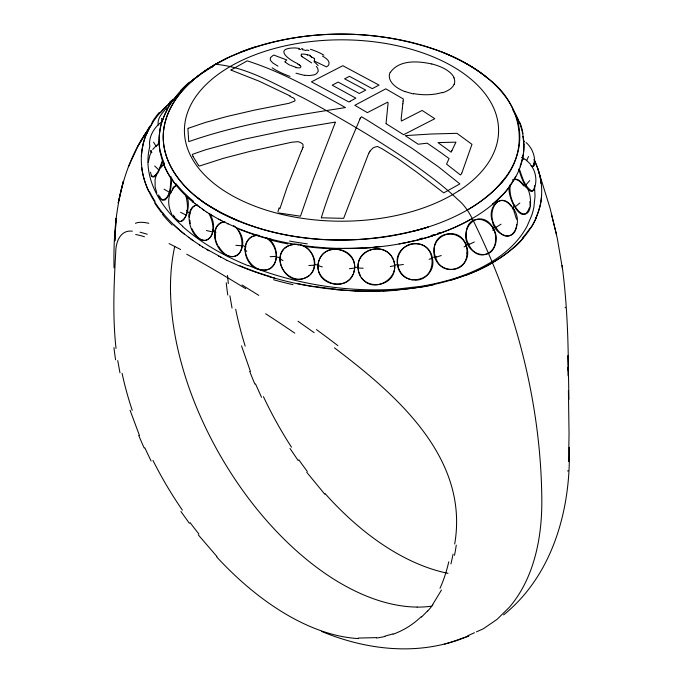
<?xml version="1.0" encoding="UTF-8"?>
<svg xmlns="http://www.w3.org/2000/svg" width="683" height="683" viewBox="0 0 683 683"><rect width="100%" height="100%" fill="white"/><g stroke="black" fill="none" stroke-linecap="round" stroke-linejoin="round"><path stroke-width="1.02" d="M151.216 151.395L151.216 150.653M189.208 217.109C188.815 212.2 191.317 205.668 196.909 205.062M353.487 273.089C361.606 252.872 328.463 238.982 319.746 258.951M394.569 265.713C396.191 289.242 358.959 291.735 358.046 267.89C356.424 244.352 393.656 241.867 394.569 265.713L390.283 266.507M569.255 447.314C571.099 508.57 553.017 575.086 503.619 614.896M114.052 267.864C112.951 221.061 119.26 172.253 145.983 132.562M189.217 213.847C188.047 224.383 193.05 239.528 205.148 240.544C216.289 237.197 213.48 221.352 208.878 213.566M233.595 225.629C245.052 232.929 246.469 262.494 226.944 255.579C214.778 250.354 207.743 225.373 224.169 221.924M402.765 103.782L402.347 108.384M270.383 268.265C281.029 260.368 275.855 243.02 265.328 237.462M510.252 184.555C508.903 194.57 512.481 205.455 519.917 212.362C533.645 220.985 531.809 193.024 527.003 188.047C522.726 185.23 519.157 176.556 512.856 180.005M568.597 461.648L569.041 433.97L568.41 390.685M283.778 249.355C272.389 262.34 288.414 283.838 304.217 278.288C320.566 273.166 315.666 248.16 300.392 245.069M516.621 224.383C515.708 243.985 494.142 235.345 492.417 221.07C487.005 208.213 500.323 191.53 511.174 206.334M170.981 176.556C170.46 183.471 171.168 199.854 161.47 199.88L159.199 197.191L158.584 194.962M567.897 471.21L567.957 470.544M386.04 123.64L388.089 102.954A5.823 3.253 2.2 0 0 387.662 102.168L367.352 112.627L354.827 105.293L385.784 88.833L403.397 99.026L403.021 101.152M189.49 216.827C189.746 212.003 191.633 205.609 197.276 204.951M318.065 265.636C318.91 242.098 355.826 244.881 354.579 267.779C353.743 291.317 316.818 288.533 318.065 265.636L322.308 266.925M150.516 172.15L151.404 176.188L152.983 176.803C158.798 173.593 160.146 165.978 162.58 160.24M267.224 238.094C281.695 246.153 279.074 275.411 258.857 269.469C242.9 265.738 238.589 236.156 258.02 235.165M454.699 543.984C469.4 457.952 396.217 394.526 334.448 347.852M171.843 178.357C171.134 185.793 170.989 194.493 165.141 199.931L162.913 200.196L160.505 198.164M402.313 108.64L401.211 118.33A60.275 34.628 5.2 0 0 401.203 119.243L401.408 121.045L422.145 110.433L434.815 118.705L403.593 134.713L386.168 123.717M529.325 207.752C522.171 228.668 505.872 194.689 509.544 186.015M170.844 193.067L173.354 187.159L176.445 185.136M309.638 275.232C283.658 294.638 263.86 241.85 298.975 244.403M453.094 554.161L450.959 563.885M162.571 162.119L158.729 171.339M518.841 169.077C521.069 177.153 524.049 186.118 530.887 191.411L533.722 190.42L534.465 187.304M150.789 150.439L150.755 152.104L151.933 152.224M540.33 204.695L539.809 206.975A182.037 105.097 0 0 1 536.001 218.116M185.528 194.817C188.021 203.124 189.584 216.818 180.551 221.505M148.271 162.255L149.91 155.178L151.327 152.326M314.462 60.095L314.223 60.975L326.457 66.883L327.72 66.02A10.433 5.097 -1.9 0 0 328.865 64.663C330.316 60.531 325.321 57.867 322.427 56.04M143.191 144.139L142.67 146.41A190.472 109.946 -0.1 0 0 141.432 155.724A189.618 109.476 0 0 1 143.191 144.139A182.037 105.097 0 0 1 146.999 132.989M523.468 185.878L523.912 184.162M533.722 190.42C537.034 182.728 536.582 173.619 531.886 166.609M279.851 208.836L287.142 187.125L301.288 151.344M303.047 147.383L302.996 144.574A6.01 3.637 -2.5 0 0 301.997 143.43L299.222 142.004A6.096 3.688 -2.6 0 0 297.677 141.697L291.675 142.243L249.679 151.464L223.264 158.371L199.265 166.089L198.557 165.303M319.166 260.325C311.047 280.551 344.189 294.433 352.906 274.472M523.887 144.514L523.895 146.316A181.891 104.994 0 0 1 523.187 155.382A180.389 104.14 0 0 1 520.497 166.063L520.224 166.848M205.703 211.44L192.546 201.724A187.466 108.23 0 0 1 163.442 163.425A184.649 106.608 0 0 1 160.334 152.702A183.07 105.745 -0.3 0 1 159.105 141.825L159.105 140.024A181.9 105.037 0 0 1 159.882 130.957A180.389 104.14 0 0 1 162.503 120.268L162.776 119.491M160.71 167.89L162.665 165.115L164.612 163.783M533.543 189.422L532.219 191.206C524.433 186.963 522.23 176.726 519.276 168.906M172.295 190.25L173.448 187.996L176.376 185.324M159.643 141.014L157.312 145.428M356.261 127.781L359.975 118.962M356.159 128.02C343.762 157.278 330.922 186.527 321.565 216.921A37.095 28.592 14.7 0 0 321.369 217.8M526.653 160.625L528.514 156.518M368.794 153.12L343.643 218.355L321.386 217.8M128.498 166.686L138.171 145.744L149.987 126.193L138.171 145.744M157.346 173.627L154.332 176.888L152.599 176.777L151.498 175.207M171.049 191.641C167.335 198.608 168.368 207.145 171.681 214.086M454.135 84.333C452.078 88.969 446.998 91.18 442.516 92.82M302.432 148.92L301.749 150.277A31.785 19.585 -1 0 0 301.348 151.353M461.725 173.209L461.452 173.73A12.166 7.965 11.7 0 1 461.17 174.156L461.034 174.353A4.815 3.167 12.6 0 1 460.419 174.95L446.545 164.125L449.064 158.567L440.894 152.633L427.242 143.182L418.167 144.224L405.224 135.618L431.024 134.022L456.961 133.33L471.962 144.344L461.947 172.731A25.749 16.776 9.8 0 1 461.717 173.2M441.474 590.01L432.629 604.634M390.377 72.355C399.359 59.549 418.175 60.949 431.75 63.997M526.089 142.525C532.45 148.066 535.429 156.569 534.482 164.902C533.841 166.84 531.195 166.003 530.264 164.748M151.524 124.374L152.727 122.453A170.067 98.19 0 0 1 160.172 112.644A166.089 95.893 0 0 1 169.119 103.654L170.315 102.612M531.476 226.739L530.273 228.66A170.11 98.215 0 0 1 522.828 238.469A165.943 95.808 0 0 1 513.881 247.451A162.75 93.964 0 0 1 466.037 275.078A165.943 95.808 0 0 1 450.473 280.235A170.11 98.215 0 0 1 433.449 284.546A175.446 101.289 0 0 1 415.221 287.842A182.037 105.097 0 0 1 395.918 290.044A189.618 109.476 0 0 1 375.838 291.069A197.899 114.257 0 0 1 355.288 290.864M369.793 151.267L372.824 148.134A9.869 6.045 2.2 0 1 376.188 146.777L377.554 146.512L382.224 148.843L398.42 159.037L416.809 172.218L443.745 192.871L459.89 183.915L438.298 166.712L412.114 148.356L367.599 120.387L361.503 116.776L360.726 117.707M497.386 187.031C531.067 155.434 524.074 105.532 488.396 78.758C474.779 67.361 458.967 58.823 442.524 52.267C373.789 26.62 294.33 27.653 227.268 58.055L215.435 64.296L204.618 71.134C182.754 86.143 163.45 109.348 163.22 137.078C163.45 164.816 182.754 188.021 204.618 203.03L221.181 213.036L239.613 221.548M514.837 205.122L512.66 208.349M492.861 230.487L493.741 229.155C482.642 206.753 457.772 225.518 468.769 244.625C479.534 267.215 504.285 248.347 493.741 229.155M301.493 54.324L301.109 55.092A4.354 1.947 -2.4 0 0 301.28 55.827A5.362 2.399 -2.5 0 0 301.519 56.126M162.537 165.926L163.852 164.543M310.944 273.909C319.601 264.201 312.558 247.801 300.588 244.873M166.601 107.888C162.614 112.934 156.996 118.014 158.225 125.117M526.081 184.734L529.684 180.628M427.464 611.029L421.479 617.116M152.744 149.475L156.791 145.078M158.319 172.449L156.569 174.174L155.05 179.697L155.135 186.963L156.783 193.024M168.692 104.038L169.119 103.654A163.339 94.305 0 0 1 174.08 99.496M514.308 247.067L513.881 247.451M189.9 82.395L190.702 81.712M520.489 166.063A179.083 103.389 0 0 1 515.998 176.393A177.443 102.45 0 0 1 502.107 195.44A176.146 101.699 0 0 1 493.1 203.944L492.298 204.618M515.341 206.693L519.84 203.013M284.743 248.364C288.431 245.035 293.792 243.618 298.633 244.727M211.414 67.515L215.435 64.296L227.268 58.055M161.436 122.069C154.17 127.414 148.151 137.104 149.859 146.418M492.631 228.865L494.62 227.285M251.122 237.138C236.181 248.262 252.326 276.103 269.418 268.82M203.978 71.98L199.974 74.669A175.992 101.605 0 0 0 180.893 90.89A177.426 102.441 0 0 0 167.002 109.946A179.074 103.389 0 0 0 162.511 120.276M203.969 71.988L206.018 70.682M204.618 71.134L215.435 64.296C247.041 66.951 275.095 84.359 303.107 97.84C341.696 118.526 379.56 140.724 415.546 165.721C430.281 176.146 444.753 187.048 457.832 199.538C466.711 206.787 471.671 216.963 476.418 227.157C485.135 245.086 493.024 263.416 500.118 282.045C526.303 352.274 541.534 426.935 541.824 501.996A274.984 158.763 60 0 1 509.142 607.503L497.019 619.413L483.154 628.864L476.418 631.869M495.926 227.405C484.571 212.729 499.529 186.715 513.642 208.981C524.629 223.751 509.492 249.918 495.926 227.405L501.049 224.186M206.018 70.682L206.71 70.255M473.063 206.548L467.565 209.86M207.384 69.837L208.785 68.992M208.076 69.418L208.776 69M209.476 68.582L210.176 68.163M230.922 70.033L247.195 60.855C281.866 71.928 313.779 89.934 345.461 107.564C292.691 115.905 239.332 123.836 188.747 141.654L187.885 128.447A16.827 10.578 -16.4 0 1 188.448 128.293M472.115 218.577L469.05 220.302A175.915 101.571 0 0 1 446.776 230.7L440.791 232.946M492.477 262.716L489.327 264.483M211.645 67.318L212.311 66.943M468.999 243.643L465.567 245.325M464.099 246.93L466.301 245.82C459.207 222.837 426.687 235.857 435.609 257.363C442.439 280.457 474.89 267.36 466.301 245.82M468.769 244.625L474.275 242.004M467.761 635.728L474.497 632.723M252.087 236.583L256.236 235.404L259.258 235.439M188.406 128.233L205.378 122.462L226.969 116.486L254.281 110.168L288.918 103.312L294.749 101.033A3.389 1.878 -2.8 0 0 295.065 100.384L294.51 98.95L292.725 97.438M437.607 233.407L440.347 232.425M512.873 179.8C517.227 178.032 521.027 182.318 523.349 185.46M392.99 633.909L384.828 636.163M435.609 257.363L441.252 255.519M457.858 277.947L450.473 280.243M431.075 235.575L433.901 234.67M433.5 257.295L436.505 256.407M321.48 631.382C361.862 648.21 407.964 654.903 450.498 642.396M450.549 642.404L468.871 635.958L456.731 640.603L444.659 644.095M428.01 227.08C354.836 248.757 270.058 244.898 204.618 203.03L195.201 195.901M429.12 259.275L432.459 258.336C428.54 234.653 392.708 242.2 397.574 265.286C401.502 288.96 437.325 281.413 432.459 258.336M419.516 238.862L422.453 238.094M415.162 240.561L408.69 242.03M421.804 286.8L415.221 287.842M415.238 243.498C404.234 243.216 395.466 254.75 397.873 265.294L403.38 264.466M395.372 264.995L397.993 264.637M349.406 268.726L354.468 268.052M224.886 221.591C213.933 222.385 213.181 236.805 217.356 244.429M376.282 637.623L358.165 638.076M374.088 247.229L381.157 246.512A180.389 104.14 0 0 1 362.656 248.04A181.789 104.96 0 0 1 343.831 248.467L338.384 248.381M308.827 265.516L314.479 265.175M414.803 280.115C436.488 280.909 438.443 245.18 416.801 243.583M270.135 256.688L276.163 256.415M383.248 290.838L375.838 291.069M355.177 267.386L357.883 267.377M132.34 231.17C120.413 229.701 115.914 241.867 115.777 251.404C113.941 283.676 112.482 316.238 116.025 348.45M390.941 255.784C381.165 241.466 356.27 250.883 358.148 268.026L363.168 268.231M375.846 291.146A197.899 114.334 0 0 1 355.28 290.941L335.763 289.541M235.9 245.334L241.987 245.778M180.466 221.514L178.758 221.138L175.463 218.364M314.957 264.577L318.884 265.047M304.609 75.275L309.416 75.557L313.685 74.959A7.948 4.038 -2 0 0 316.596 73.593L318.295 71.134L317.672 68.24A20.951 10.689 -3.9 0 0 316.28 66.464M278.724 212.968L300.477 216.204L312.763 180.875L335.302 122.488A9.135 5.302 -0.4 0 0 335.379 122.078L287.722 130.06L244.053 139.247L205.506 149.799L192.341 154.375L192.717 155.733A43.422 26.757 -15.3 0 0 193.152 156.603M299.495 48.416L295.278 47.964A8.008 3.355 -4.8 0 0 294.33 47.947C274.472 48.211 287.065 58.909 297.899 63.758M413.232 280.03C405.574 279.279 399.017 272.867 397.873 265.294M295.645 67.574L298.3 67.89A5.823 2.843 -2.8 0 0 300.068 67.788L300.785 66.977A3.193 1.571 -3.2 0 0 300.81 66.234L300.264 65.577M413.343 93.955L405.01 91.556M140.058 232.186L147.263 234.226M206.454 230.547L212.387 231.896M271.202 239.272L269.187 238.751M306.761 49.961L308.929 50.568M276.624 256.936L280.722 258.029M355.288 290.881A210.723 121.659 0 0 1 314.078 286.766A222.573 128.498 0 0 1 296.516 283.547L294.049 283.018A230.12 132.861 0 0 1 274.831 278.212L269.554 276.683M295.961 73.201L303.004 75.01A17.22 8.631 -2 0 0 304.567 75.343M307.35 54.93L308.161 55.221M248.416 265.516C290.958 282.514 336.975 290.787 382.77 289.771A180.807 106.625 1.2 0 0 396.908 289.105L420.028 286.459A164.108 97.003 1.2 0 0 446.469 280.773L450.72 279.612A154.759 91.428 1.2 0 0 514.137 243.916A162.247 95.902 1.2 0 0 527.114 226.116L531.75 215.333A177.307 104.755 1.1 0 0 533.901 207.06L535.054 195.901L534.422 185.631M231.426 70.264L259.309 81.251L290.292 96.021M236.54 227.712L240.075 229.164A187.97 108.529 0 0 0 288.397 243.097A185.964 107.368 0 0 0 306.411 245.957A183.915 106.181 0 0 0 343.831 248.467M238.674 265.627L239.69 266.054A238.29 137.573 0 0 0 274.822 278.22M236.549 227.721L222.453 221.172M238.683 265.627L226.927 260.351M442.524 52.267C458.95 58.917 474.685 67.455 488.396 78.758M531.263 166.089L532.288 166.601L533.414 166.165L533.679 163.203M227.251 223.546L228.062 223.93M226.944 260.36L202.603 246.99M309.945 56.023L311.713 56.911M169.068 243.583L180.636 249.526M180.585 212.328L185.938 215M220.455 257.141L221.36 257.602M222.47 221.172L218.62 219.149M277.972 66.14L272.679 62.879L270.289 60.155L270.391 57.671L273.012 55.485L273.84 55.075L286.809 60.002L284.802 61.812L285.366 62.315M218.654 256.21L219.55 256.68M220.131 219.96L220.899 220.361M218.611 219.149L212.746 215.828M312.575 57.372L314.035 58.379M164.04 189.174L168.949 192.017M208.861 250.789L206.949 249.654M212.746 215.828L210.168 214.283M211.269 214.957L210.851 214.701M210.603 214.547L209.835 214.078M242.038 284.973L258.772 295.372M521.795 157.329L525.884 159.848L530.256 163.894M209.544 213.899L207.077 212.345M279.765 258.558L282.993 260.599M202.612 246.99L193.058 240.595M207.086 212.345L205.694 211.44M199.376 244.915L200.187 245.436M311.661 62.921L302.356 56.783M204.328 210.526L202.288 209.126M297.984 321.241L314.129 332.681M523.656 158.823L521.966 157.611M162.443 212.55L163.681 214.044A236.036 136.276 0 0 0 173.559 224.545A240.553 138.88 0 0 0 184.743 234.329L193.067 240.604M192.29 240.049L190.753 238.93M199.607 207.222L200.273 207.7M197.635 205.762L198.292 206.249M188.465 237.223L189.217 237.795M299.205 64.697L299.726 65.107M301.963 56.484L301.536 56.126M194.416 203.252L195.048 203.756M192.546 201.724L193.161 202.236M182.728 226.269C161.282 207.615 143.106 179.177 149.09 149.662A177.298 99.914 -1.1 0 1 149.679 147.007M154.7 165.978L158.635 169.768M524.023 141.005L524.467 141.458M244.779 249.321L246.768 251.404M216.955 556.551L198.283 534.857M324.835 494.27L306.718 472.252M361.674 277.81C374.301 296.132 404.319 275.616 391.888 257.184M522.76 158.012L523.827 159.327M174.011 216.084L174.925 217.271M175.044 183.753L172.568 180.372M236.412 227.815C252.949 245.257 233.629 271.518 218.329 245.957M189.404 523.34L180.901 511.456M298.172 460.547L290.01 448.466M159.523 196.2L160.206 197.267M153.555 142.149L156.296 146.614M360.726 276.419L358.652 271.51L358.148 268.026M209.357 213.412C221.471 231.025 204.926 255.041 191.966 228.779M151.097 461.016L144.83 447.852M513.847 210.723L516.502 219.217M512.105 207.709L512.848 209.22M193.11 156.62L198.104 164.723A44.796 28.293 -15 0 0 198.522 165.32M261.521 397.258L255.536 383.94M172.867 214.795C183.164 234.542 192.068 205.907 186.749 196.371M139.409 435.344L130.052 410.21M513.642 208.981L514.239 210.475M250.371 371.287L241.526 345.854M537.777 168.581L550.08 208.255L557.208 237.855L562.459 268.667M214.488 232.937L215.427 235.78M161.47 118.372L162.238 121.267M551.42 214.061L556.568 234.764M534.482 164.902L534.089 161.734M119.977 372.798L117.724 360.539M232.041 308.093L229.906 295.773M190.224 223.691L189.865 220.139M541.226 183.514L541.038 182.071A210.996 121.796 0.1 0 0 534.029 159.737M562.1 265.533C566.753 300.477 568.222 335.763 568.393 370.989L568.102 355.425L568.948 399.316M228.301 283.633L227.524 275.411M530.196 206.104L529.88 201.468M565.191 307.256L565.234 307.811M567.932 367.334L568.111 375.872M431.75 606.154A237.675 137.223 60 0 1 417.082 607.093M417.074 607.067A242.499 140.006 60 0 1 347.084 586.919A237.599 137.181 60 0 1 330.333 576.947A242.499 140.006 60 0 1 260.949 513.983A237.675 137.223 60 0 1 246.546 495.713A244.01 140.886 60 0 1 199.316 413.889A237.675 137.223 60 0 1 188.115 385.067A242.499 140.006 60 0 1 170.596 294.125M170.571 294.108A237.599 137.181 60 0 1 170.852 274.925A242.499 140.006 60 0 1 174.771 246.35M505.121 177.964A178.357 102.971 0 0 1 473.046 206.556M427.985 227.097A178.357 102.971 0 0 1 412.284 231.563M185.494 87.091A178.357 102.971 0 0 1 194.476 78.716M240.382 52.215A178.357 102.971 0 0 1 254.887 47.025M493.1 203.944A175.804 101.502 0 0 1 446.725 230.717A176.146 101.699 0 0 1 432.04 235.891A177.443 102.45 0 0 1 399.043 243.908M501.817 195.347A176.171 101.502 -0.2 0 1 492.785 203.816M509.646 186.57A177.059 102.245 0 0 1 502.193 195.466M515.716 176.342A177.99 102.552 -0.3 0 1 509.45 186.135M523.007 155.374A180.346 104.029 -0.4 0 1 520.198 166.029M523.152 155.382A182.318 105.259 0 0 0 523.152 136.344L522.666 133.629A184.649 106.608 0 0 0 519.532 122.906A186.519 107.683 0 0 0 513.847 111.235M522.802 136.361A182.626 105.242 1.3 0 1 523.784 144.514M520.105 122.838A184.803 107.077 -0.9 0 1 522.965 133.612M512.882 110.083A186.433 107.487 0.2 0 1 519.387 122.931M190.856 81.772A175.727 101.366 -0.1 0 1 200.128 74.737M173.567 99.82A177.034 102.151 -0.1 0 1 181.055 90.941M180.44 90.745A176.402 102.211 0.3 0 1 189.396 82.191M162.853 119.499A179.117 103.389 -0.1 0 1 167.104 109.963M166.712 109.895A178.015 102.988 0.3 0 1 172.825 100.017M159.72 130.948A180.346 104.209 0.4 0 1 162.221 120.242M160.334 152.702A182.489 105.361 0 0 1 159.848 130.948M164.227 163.331A184.828 106.241 1.1 0 1 160.77 152.676M172.312 180.432A186.459 107.786 -0.2 0 1 163.305 163.442M193.554 201.323A188.474 108.042 0.5 0 1 175.83 183.556M268.94 239.059A188.491 109.058 0 0 1 239.776 229.42M307.239 243.814A186.109 104.951 0.3 0 1 289.558 241.073M287.927 243.916A186.988 109.075 -0.2 0 1 270.622 240.032M338.333 249.064A184.017 106.924 0 0 1 306.163 246.606M362.639 247.92A181.738 104.875 0 0 1 343.839 248.339M374.139 247.417A180.543 104.576 0 0 1 362.69 248.236M381.131 246.58A179.066 103.457 0 0 0 399.085 243.985A178.024 102.988 0 0 0 408.741 242.115M440.825 232.98A176.248 101.895 0 0 1 432.074 235.934M432.151 236.011A177.068 102.313 0 0 1 415.255 240.689M513.804 247.425A162.878 93.981 0 0 1 492.4 262.673M523.033 238.529A166.071 96.021 0.1 0 1 514.547 247.152M529.76 228.549A170.067 97.84 -0.4 0 1 522.205 238.282M535.993 218.116A175.446 101.289 0 0 1 530.273 228.66M536.104 218.133A176.06 101.724 0.1 0 1 531.63 226.765M539.672 206.958A182.045 104.986 -0.2 0 1 535.771 218.082M541.192 182.856A197.899 114.249 -0.2 0 1 541.551 195.381A189.618 109.476 0 0 1 539.809 206.975M541.593 195.381A190.472 109.989 0.1 0 1 540.373 204.704M534.132 159.72A210.723 121.659 0 0 1 541.252 183.514M160.462 112.721A166.268 95.842 -0.1 0 1 169.017 104.157M152.027 122.3A170.007 98.651 0.5 0 1 159.31 112.388M147.007 132.989A175.454 101.297 0 0 1 152.727 122.453M147.127 133.006A176.077 101.588 -0.1 0 1 151.677 124.4M143.054 144.122A182.037 105.225 0.3 0 1 146.768 132.954M141.432 155.041A197.899 114.257 0.2 0 0 141.833 167.591L141.962 169.034A210.996 121.839 -0.1 0 0 148.749 191.402M141.748 167.591A210.723 121.659 0 0 0 148.868 191.385A222.573 128.498 0 0 0 154.452 201.528L155.365 202.945A230.12 132.861 0 0 0 163.681 214.044M155.101 201.391A222.607 128.156 0.5 0 1 149.355 191.308M161.692 212.754A229.625 133.117 -0.5 0 1 154.725 203.09M172.227 225.006A235.976 137.163 -0.7 0 1 162.494 214.385M184.615 234.389A240.553 138.939 0 0 1 173.431 224.587M269.811 276.402A238.666 137.454 0.1 0 1 239.998 265.807M292.981 284.649A230.043 134.807 -0.4 0 1 273.55 279.731M314.146 286.629A222.615 128.191 0 0 1 296.61 283.394M335.891 289.105A214.462 123.324 0.1 0 1 314.265 286.365M395.978 290.275A188.09 108.998 0 0 1 383.283 291.069M415.179 287.756A182.037 105.02 0 0 1 395.892 289.951M433.62 284.76A174.233 101.084 0.1 0 1 421.923 287.031M465.9 274.959A164.432 95.509 0.2 0 1 457.738 277.819M489.48 264.577A163.109 94.314 0.1 0 1 466.173 275.198M227.781 295.039A243.216 142.645 59.8 0 1 226.244 282.779M245.18 346.127A242.883 132.528 62.1 0 1 235.686 309.203M254.887 384.077A238.973 139.025 60.9 0 1 249.705 371.364M291.479 447.169A244.745 136.89 61.2 0 1 263.425 396.661M307.333 471.458A239.409 140.647 61.3 0 1 298.855 459.821M448.005 573.336A242.141 142.892 61.3 0 1 325.159 493.655M186.698 254.213A188.551 14.881 33.2 0 1 245.726 288.696M265.678 313.779A226.543 33.057 34.7 0 1 294.783 333.133M316.425 329.582A255.007 72.441 35.9 0 1 337.846 345.624M456.253 545.136A243.216 140.835 59.2 0 1 454.511 555.305M448.748 561.844A242.883 134.064 62.6 0 1 439.997 588.302M432.8 604.848A238.973 135.593 59.6 0 1 427.584 611.2M421.198 616.698A244.745 137.906 61.5 0 1 393.135 634.2M384.964 636.454A239.409 134.483 59.1 0 1 376.453 638.016M358.336 638.579A242.141 136.096 58.9 0 1 216.742 556.995M198.907 534.029A239.409 133.748 58.5 0 1 190.096 522.589M182.387 510.158A244.745 141.722 58.8 0 1 152.949 460.419M144.181 447.988A238.973 138.179 59 0 1 138.743 435.43M132.229 410.287A242.883 142.713 58.7 0 1 122.095 373.328M115.589 359.796A243.216 141.671 59.3 0 1 113.959 347.596M135.678 234.525A255.015 46.06 42.1 0 1 144.454 236.77M135.422 223.332A226.551 39.742 41.8 0 1 148.792 223.298M248.151 265.721A238.119 131.981 1.9 0 1 182.481 226.346M169.521 102.305A163.382 95.082 0.5 0 1 173.209 99.18M246.119 246.887A209.297 120.831 0 0 1 242.414 245.376M215.99 232.271A209.297 120.831 0 0 1 212.396 230.111M189.976 213.651A209.297 120.831 0 0 1 186.51 210.484M289.916 96.26A34.278 19.252 -4 0 1 292.367 97.626M231.546 70.204A12.832 5.105 -7.5 0 1 231.033 69.99M359.881 118.944A32.972 19.218 2.7 0 1 360.607 117.681M368.948 153.154A39.973 24.725 3.4 0 1 369.981 151.319M277.93 211.918A187.441 91.548 78.3 0 1 279.091 207.786M302.953 147.374A25.92 15.547 -4.8 0 1 302.296 148.894M454.101 77.828A31.572 15.069 7.7 0 0 439.647 66.464A35.823 17.459 7.3 0 0 431.793 63.946M453.888 77.836A33.663 16.238 6.3 0 1 454.195 84.342M442.055 92.495A32.938 15.854 4.5 0 1 413.539 93.597M404.942 91.607A33.125 17.015 5 0 1 390.147 72.313M403.038 103.816A72.483 40.16 11.2 0 1 403.107 101.169M290.01 65.252A39.17 17.024 0.7 0 1 285.562 62.273M296.063 67.25A19.508 8.657 -0.2 0 1 290.83 65.312M299.589 65.15A21.233 10.535 -4.2 0 1 300.144 65.611M297.54 63.92A35.781 18.159 -6.2 0 1 298.881 64.825M298.727 49.227A44.745 20.96 -6.6 0 1 300.614 49.526M301.553 48.604A53.061 30.265 -12 0 1 302.825 48.86M302.099 49.62A68.266 36.148 -9.5 0 1 306.121 50.533M310.389 49.27A78.272 44.122 -11.9 0 1 323.887 55.169M314.3 58.328A8.145 3.825 -4.4 0 1 314.368 60.095M311.226 57.15A36.25 17.724 -4.8 0 1 312.097 57.594M308.784 54.862A32.084 16.213 -7 0 1 310.552 55.716M301.468 54.128A7.598 3.56 -4 0 1 307.41 54.896M302.236 56.809A30.966 13.455 -0.5 0 1 301.843 56.51M313.992 61.718A69.845 39.58 -13.1 0 1 318.141 65.679M290.07 76.411A86.16 37.727 0.6 0 1 272.141 67.822M466.011 234.371C463.151 255.007 495.184 264.654 495.576 239.665C497.412 218.978 466.941 209.058 466.011 234.371M466.916 252.992C467.104 277.298 432.254 273.038 434.029 250.396C434.098 226.099 469.042 230.256 466.916 252.992M115.675 225.083L114.846 240.851L116.059 218.338L115.675 225.083M121.574 188.004L118.185 202.988L123.35 181.277L121.574 188.004M451.898 150.593L451.147 152.181L437.999 142.602L455.954 142.158L451.898 150.593M459.096 190.651L452.581 194.646A157.09 90.694 0 0 1 190.617 155.75A157.09 90.694 0 0 1 376 42.039A157.09 90.694 0 0 1 459.096 190.651M350.2 101.263L348.902 101.989L311.439 81.858L342.806 65.713L379.056 85.11L372.252 88.645L349.448 76.325L344.608 78.827L365.764 90.096L359.275 93.477L338.145 82.088L332.194 85.179L355.834 98.156L350.2 101.263M252.36 226.218A178.28 102.928 0 0 0 519.78 137.078A178.28 102.928 0 0 0 252.36 47.938A178.28 102.928 0 0 0 252.36 226.218"/></g></svg>
